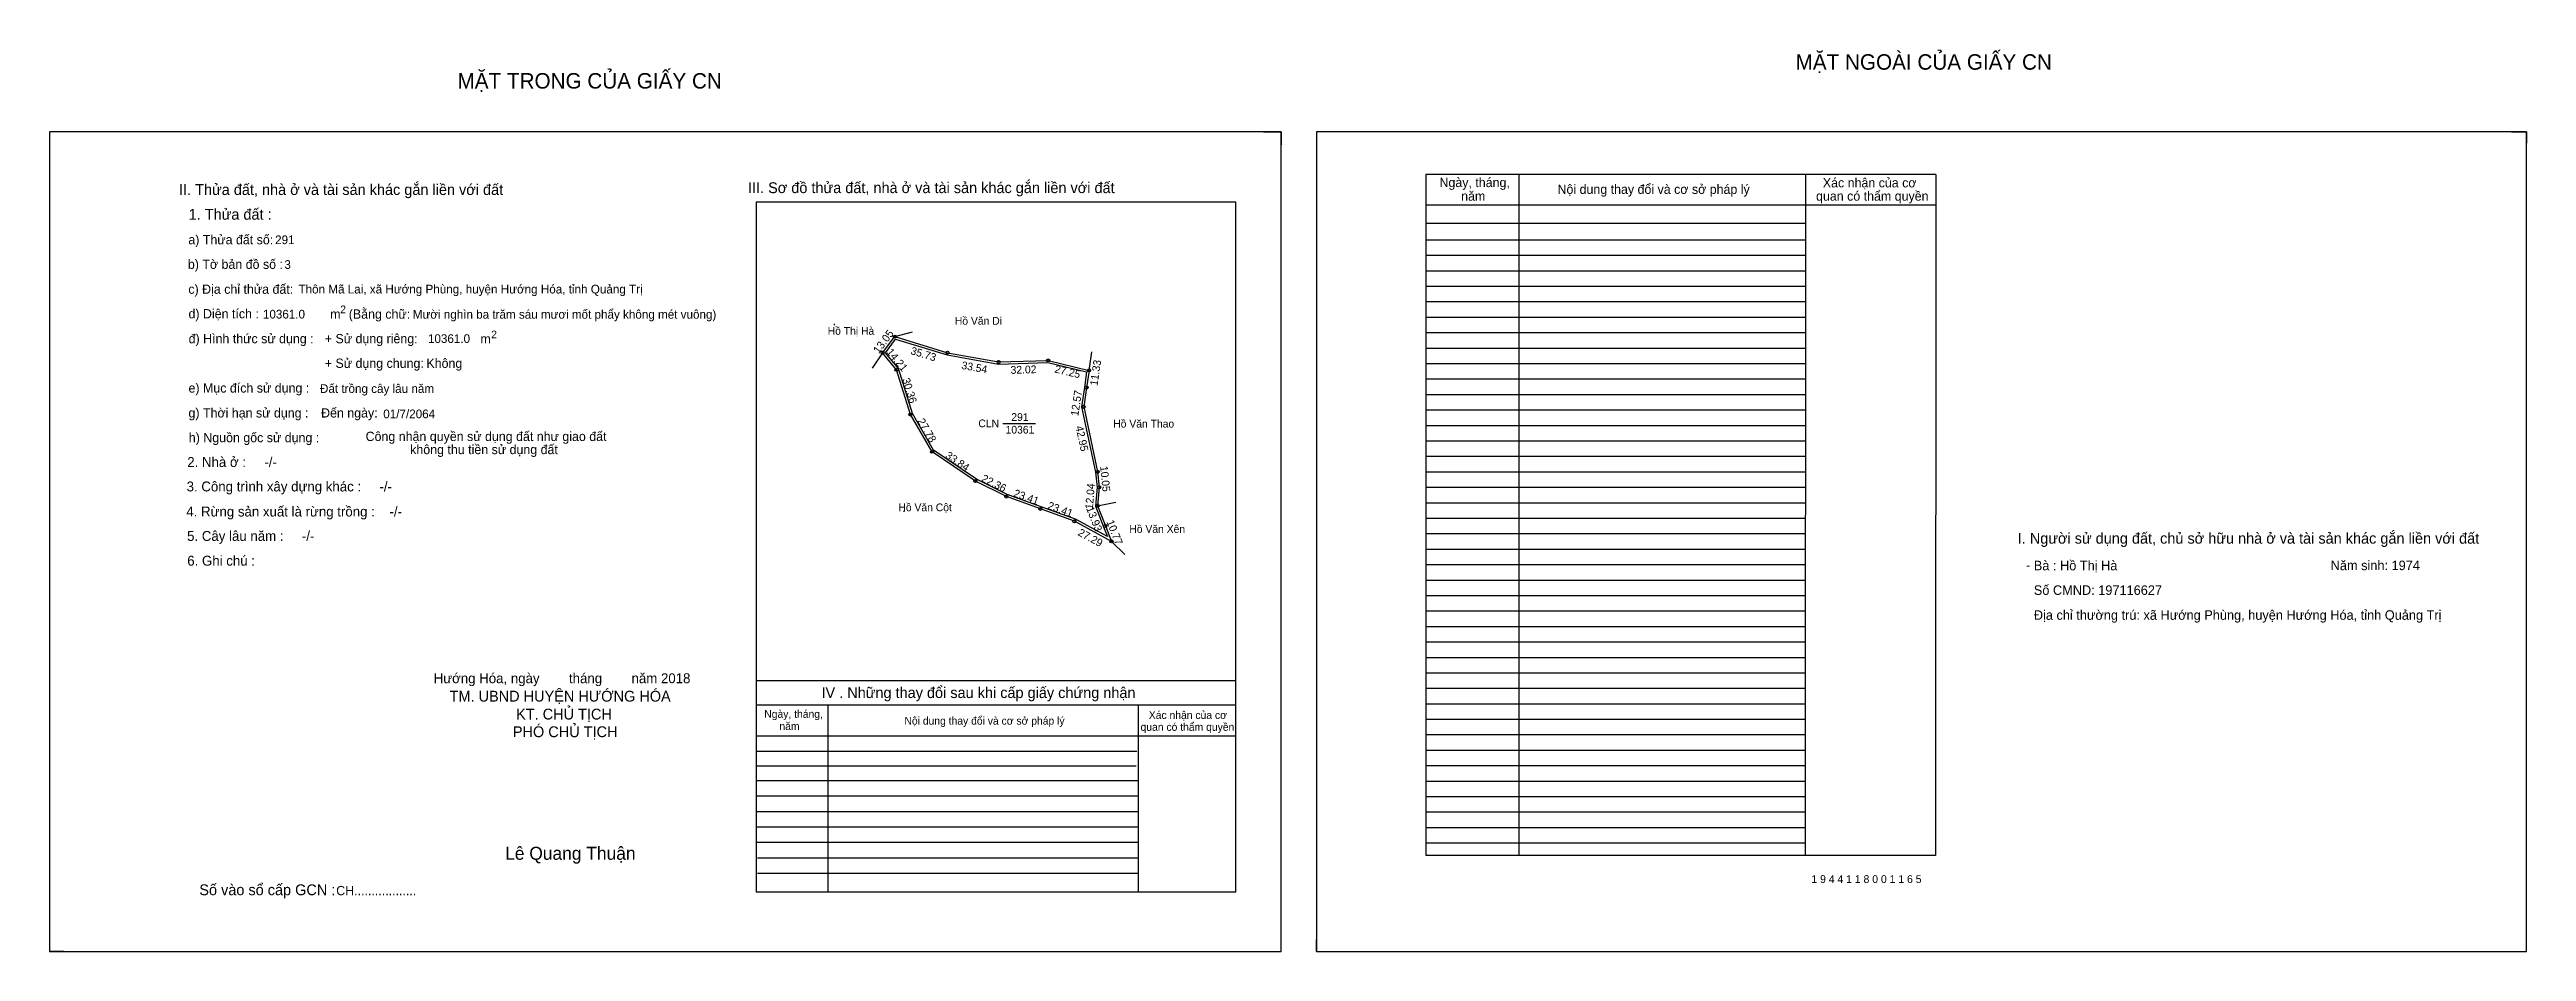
# Model space of a CAD drawing. Extents: x 531227 to 534738, y 1846879 to 1847551.
# Drawn here: x 533136 to 534738, y 1846968 to 1847551 of the extents above.
import ezdxf

# ---------------------------------------------------------------- set-up
doc = ezdxf.new("R2010")
doc.units = 0
for name, color, linetype in [('Default', 7, 'Continuous'), ('Level 10', 7, 'Continuous'), ('Level 11', 7, 'Continuous'), ('Level 13', 7, 'Continuous'), ('Level 27', 7, 'Continuous'), ('Level 30', 7, 'Continuous'), ('Level 36', 7, 'Continuous'), ('Level 49', 7, 'Continuous'), ('Level 55', 7, 'Continuous'), ('Level 6', 7, 'Continuous'), ('Level 60', 7, 'Continuous'), ('Level 7', 7, 'Continuous'), ('Level 8', 7, 'Continuous'), ('Level 9', 7, 'Continuous')]:
    doc.layers.add(name, color=color, linetype=linetype)

msp = doc.modelspace()

# ---------------------------------------------------------------- linework, layer by layer
at = {"layer": 'Level 10'}
for p, q in [((533921.3, 1847497.8), (533932.6, 1847497.8)), ((533932.6, 1847497.8), (533932.6, 1847489.4)), ((534728.1, 1847497.8), (534737.7, 1847497.8)), ((534737.7, 1847497.8), (534737.7, 1847490.4)), ((533808.5, 1847343.6), (533806.8, 1847332.4)), ((533136.5, 1846975.6), (533136.5, 1846967.8)), ((533955.4, 1846967.8), (533955.4, 1846975.6)), ((533145.7, 1846967.8), (533136.5, 1846967.8)), ((533955.4, 1846967.8), (533962.5, 1846967.8))]:
    msp.add_line(p, q, dxfattribs=at)
for points in [[(533136.5, 1846967.8), (533932.6, 1846967.8), (533932.6, 1847497.8), (533136.5, 1847497.8)], [(533955.4, 1846967.8), (534737.7, 1846967.8), (534737.7, 1847497.8), (533955.4, 1847497.8)], [(533675, 1847355), (533682.8, 1847365.4), (533717, 1847355), (533750, 1847349), (533782, 1847350), (533808.5, 1847343.6), (533806.8, 1847332.4), (533805, 1847320), (533814, 1847278), (533815, 1847268), (533814, 1847256), (533819, 1847243), (533823, 1847233), (533799, 1847246), (533777, 1847254), (533755, 1847262), (533735, 1847272), (533707, 1847291), (533693, 1847315), (533684, 1847344)], [(533676.8, 1847355), (533683.4, 1847363.8), (533716.7, 1847353.6), (533749.9, 1847347.6), (533781.9, 1847348.6), (533806.9, 1847342.6), (533805.5, 1847332.6), (533803.6, 1847320), (533812.6, 1847277.8), (533813.6, 1847268), (533812.6, 1847255.8), (533817.7, 1847242.5), (533820.3, 1847236.1), (533799.6, 1847247.3), (533777.5, 1847255.3), (533755.6, 1847263.3), (533735.7, 1847273.2), (533708, 1847292), (533694.3, 1847315.6), (533685.3, 1847344.7)]]:
    msp.add_lwpolyline(points, close=True, dxfattribs=at)
at = {"layer": 'Level 11'}
for centre in [(533675, 1847355), (533675, 1847355), (533682.8, 1847365.4), (533717, 1847355), (533684, 1847344), (533750, 1847349), (533782, 1847350), (533808.5, 1847343.6), (533805, 1847320), (533806.8, 1847332.4), (533693, 1847315), (533707, 1847291), (533735, 1847272), (533814, 1847278), (533755, 1847262), (533814, 1847256), (533815, 1847268), (533777, 1847254), (533799, 1847246), (533819, 1847243), (533823, 1847233)]:
    msp.add_circle(centre, 1, dxfattribs=at)
at = {"layer": 'Level 27'}
for p, q in [((533675, 1847355), (533668.2, 1847345.1)), ((533682.8, 1847365.4), (533694.4, 1847368.5)), ((533808.5, 1847343.6), (533810.3, 1847355.5)), ((533814, 1847256), (533825.8, 1847258.3)), ((533823, 1847233), (533831.5, 1847224.5))]:
    msp.add_line(p, q, dxfattribs=at)
at = {"layer": 'Level 7'}
for p, q in [((534271.4, 1847427.8), (534026.2, 1847427.8)), ((534271.4, 1847417.8), (534026.2, 1847417.8)), ((534271.4, 1847407.8), (534026.2, 1847407.8)), ((534271.4, 1847397.8), (534026.2, 1847397.8)), ((534271.4, 1847387.8), (534026.2, 1847387.8)), ((534271.4, 1847377.8), (534026.2, 1847377.8)), ((534271.4, 1847367.8), (534026.2, 1847367.8)), ((534271.4, 1847357.8), (534026.2, 1847357.8)), ((534271.4, 1847347.8), (534026.2, 1847347.8)), ((534271.4, 1847337.8), (534026.2, 1847337.8)), ((534271.4, 1847327.8), (534026.2, 1847327.8)), ((534271.4, 1847317.8), (534026.2, 1847317.8)), ((534271.4, 1847307.8), (534026.2, 1847307.8)), ((534271.4, 1847297.8), (534026.2, 1847297.8)), ((534271.4, 1847287.8), (534026.2, 1847287.8)), ((534271.4, 1847277.8), (534026.2, 1847277.8)), ((534271.4, 1847267.8), (534026.2, 1847267.8)), ((534271.4, 1847257.8), (534026.2, 1847257.8)), ((534271.4, 1847247.8), (534026.2, 1847247.8)), ((534271.4, 1847237.8), (534026.2, 1847237.8)), ((534271.4, 1847227.8), (534026.2, 1847227.8)), ((534271.4, 1847217.8), (534026.2, 1847217.8)), ((534271.4, 1847207.8), (534026.2, 1847207.8)), ((534271.4, 1847197.8), (534026.2, 1847197.8)), ((534271.4, 1847187.8), (534026.2, 1847187.8)), ((534271.4, 1847177.8), (534026.2, 1847177.8)), ((534271.4, 1847167.8), (534026.2, 1847167.8)), ((534271.4, 1847157.8), (534026.2, 1847157.8)), ((534271.4, 1847147.8), (534026.2, 1847147.8)), ((534271.4, 1847137.8), (534026.2, 1847137.8)), ((534271.4, 1847127.8), (534026.2, 1847127.8)), ((534271.4, 1847117.8), (534026.2, 1847117.8)), ((533839.4, 1847097.1), (533593.3, 1847097.1)), ((534271.4, 1847107.8), (534026.2, 1847107.8)), ((534271.4, 1847097.8), (534026.2, 1847097.8)), ((533838.9, 1847087.7), (533593.3, 1847087.7)), ((534271.4, 1847087.8), (534026.2, 1847087.8)), ((533840.2, 1847078.2), (533593.3, 1847078.2)), ((533840.2, 1847068.2), (533593.3, 1847068.2)), ((534271.4, 1847077.8), (534026.2, 1847077.8)), ((534271.4, 1847067.8), (534026.2, 1847067.8)), ((533840.2, 1847058.2), (533593.3, 1847058.2)), ((534271.4, 1847057.8), (534026.2, 1847057.8)), ((533840.2, 1847048.2), (533593.3, 1847048.2)), ((533840.2, 1847038.2), (533593.3, 1847038.2)), ((534271.4, 1847047.8), (534026.2, 1847047.8)), ((534271.4, 1847037.8), (534026.2, 1847037.8)), ((533840.2, 1847028.2), (533594.1, 1847028.2)), ((533840.2, 1847018.2), (533594.1, 1847018.2))]:
    msp.add_line(p, q, dxfattribs=at)
at = {"layer": 'Level 8'}
for p, q in [((534355.8, 1847470.3), (534026.2, 1847470.3)), ((534026.2, 1847470.3), (534026.2, 1847029.8)), ((534086.2, 1847470.3), (534086.2, 1847029.8)), ((534271.6, 1847470.1), (534271.4, 1847029.8)), ((534355.8, 1847470.3), (534355.7, 1847029.8)), ((533903.3, 1847452.4), (533593.3, 1847452.4)), ((533593.3, 1847452.4), (533593.3, 1847006.4)), ((533903.3, 1847006.4), (533903.3, 1847452.4)), ((534355.8, 1847450.3), (534026.2, 1847450.3)), ((534271.4, 1847438.5), (534026.2, 1847438.5)), ((533903.3, 1847142.8), (533593.3, 1847142.8)), ((533903.3, 1847127.1), (533593.3, 1847127.1)), ((533639.5, 1847127.1), (533639.5, 1847006.4)), ((533840.2, 1847127.1), (533840.2, 1847006.4)), ((533903.3, 1847107.1), (533593.3, 1847107.1)), ((534355.7, 1847029.8), (534026.2, 1847029.8)), ((533593.3, 1847006.4), (533903.3, 1847006.4))]:
    msp.add_line(p, q, dxfattribs=at)
at = {"layer": 'Level 9'}
msp.add_line((533752.7, 1847309.3), (533773.8, 1847309.3), dxfattribs=at)

# ---------------------------------------------------------------- texts
at = {"layer": 'Default'}
for s, p in [('e) Mục đích sử dụng :', (533226.3, 1847329.2)), ('g) Thời hạn sử dụng :', (533226.3, 1847313.1)), ('Đến ngày:', (533312, 1847313.1)), ('Công nhận quyền sử dụng đất như giao đất', (533340.8, 1847297.9)), ('h) Nguồn gốc sử dụng :', (533226.5, 1847297.1)), ('không thu tiền sử dụng đất', (533369.6, 1847289.4))]:
    msp.add_text(s, height=6, dxfattribs=at).set_placement(p)
at = {"layer": 'Level 13'}
for s, p in [('CLN', (533736.9, 1847306.8)), ('10361', (533754.5, 1847302.7)), ('291', (533758.2, 1847310.9))]:
    msp.add_text(s, height=5, dxfattribs=at).set_placement(p)
at = {"layer": 'Level 30'}
msp.add_text('Hồ Thị Hà', height=5, dxfattribs=at).set_placement((533639.5, 1847366.6))
at = {"layer": 'Level 36'}
for p in [(533642.7, 1847372.8), (533687.7, 1847252)]:
    msp.add_text('.', height=6, dxfattribs=at).set_placement(p)
at = {"layer": 'Level 49'}
for s, rotation, p in [('13.05', 53.1301, (533672.5, 1847354)), ('14.21', 309.2894, (533677.2, 1847355.3)), ('35.73', 343.0105, (533692.7, 1847354.2)), ('30.36', 287.2415, (533687.6, 1847337.8)), ('33.54', 349.6952, (533725.7, 1847344.6)), ('32.02', 1.7899, (533757.8, 1847341.3)), ('27.25', 346.5043, (533785.9, 1847342.3)), ('11.33', 81.5767, (533813.9, 1847333.4)), ('12.57', 81.5797, (533801.5, 1847313.8)), ('27.78', 300.2564, (533697.3, 1847310.8)), ('42.95', 282.0948, (533799.7, 1847307.2)), ('33.84', 325.8403, (533715.1, 1847287.4)), ('22.36', 333.4349, (533738.4, 1847272.1)), ('10.05', 275.7106, (533815.6, 1847281.5)), ('23.41', 340.0169, (533759.2, 1847262.2)), ('23.41', 340.0169, (533781.2, 1847254.2)), ('12.04', 85.2364, (533810.9, 1847253.6)), ('27.29', 331.5571, (533800.8, 1847237.2)), ('13.93', 291.0375, (533806.5, 1847254.4)), ('10.77', 291.8014, (533819.6, 1847245.7))]:
    msp.add_text(s, height=5, rotation=rotation, dxfattribs=at).set_placement(p)
at = {"layer": 'Level 55'}
for s, height, p in [('20', 0.8, (533674.4, 1847355)), ('0', 0.22, (533674.9, 1847354.8)), ('0', 0.22, (533674.9, 1847354.8)), ('0', 0.22, (533674.9, 1847354.8)), ('289', 0.22, (533682.6, 1847365.2)), ('289', 0.22, (533682.6, 1847365.2)), ('1', 0.8, (533682.6, 1847365.4)), ('0', 0.22, (533682.8, 1847365.2)), ('0', 0.22, (533682.8, 1847365.2)), ('2', 0.8, (533716.7, 1847355)), ('289', 0.22, (533716.8, 1847354.8)), ('289', 0.22, (533716.8, 1847354.8)), ('19', 0.8, (533683.4, 1847344)), ('0', 0.22, (533683.9, 1847343.8)), ('3', 0.8, (533749.8, 1847349)), ('289', 0.22, (533749.8, 1847348.8)), ('289', 0.22, (533749.8, 1847348.8)), ('4', 0.8, (533781.7, 1847350)), ('289', 0.22, (533781.8, 1847349.8)), ('289', 0.22, (533781.8, 1847349.8)), ('5', 0.8, (533808.2, 1847343.6)), ('289', 0.22, (533808.3, 1847343.4)), ('290', 0.22, (533808.3, 1847343.4)), ('289', 0.22, (533808.3, 1847343.4)), ('7', 0.8, (533804.7, 1847320)), ('6', 0.8, (533806.6, 1847332.4)), ('290', 0.22, (533806.6, 1847332.2)), ('18', 0.8, (533692.4, 1847315)), ('0', 0.22, (533692.9, 1847314.8)), ('290', 0.22, (533804.8, 1847319.8)), ('17', 0.8, (533706.4, 1847291)), ('0', 0.22, (533706.9, 1847290.8)), ('16', 0.8, (533734.4, 1847272)), ('8', 0.8, (533813.7, 1847278)), ('290', 0.22, (533813.8, 1847277.8)), ('0', 0.22, (533734.9, 1847271.8)), ('15', 0.8, (533754.4, 1847262)), ('0', 0.22, (533754.9, 1847261.8)), ('10', 0.8, (533813.4, 1847256)), ('9', 0.8, (533814.7, 1847268)), ('290', 0.22, (533814.8, 1847267.8)), ('14', 0.8, (533776.4, 1847254)), ('0', 0.22, (533776.9, 1847253.8)), ('13', 0.8, (533798.5, 1847246)), ('0', 0.22, (533798.9, 1847245.8)), ('290', 0.22, (533813.8, 1847255.8)), ('292', 0.22, (533813.8, 1847255.8)), ('11', 0.8, (533818.5, 1847243)), ('292', 0.22, (533818.8, 1847242.8)), ('12', 0.8, (533822.4, 1847233)), ('292', 0.22, (533822.8, 1847232.8)), ('0', 0.22, (533822.9, 1847232.8))]:
    msp.add_text(s, height=height, dxfattribs=at).set_placement(p)
at = {"layer": 'Level 6'}
for s, height, p in [('291', 5.63, (533282.3, 1847425.2)), ('3', 5.63, (533288.3, 1847409.2)), ('Thôn Mã Lai, xã Hướng Phùng, huyện Hướng Hóa, tỉnh Quảng Trị', 5.64, (533297.4, 1847393.3)), ('10361.0', 5.63, (533274.4, 1847377.1)), ('Mười nghìn ba trăm sáu mươi mốt phẩy không mét vuông)', 5.632, (533371.3, 1847377)), ('10361.0', 5.63, (533381.1, 1847361.3)), ('Đất trồng cây lâu năm', 5.64, (533311.3, 1847329)), ('01/7/2064', 5.64, (533352.2, 1847312.6)), ('Bà : Hồ Thị Hà', 6.16, (534419.2, 1847214.3)), ('Năm sinh: 1974', 6.16, (534611.1, 1847214.4)), ('Số CMND: 197116627', 6.16, (534419.2, 1847198.4)), ('Địa chỉ thường trú: xã Hướng Phùng, huyện Hướng Hóa, tỉnh Quảng Trị', 6.16, (534419.2, 1847182.3)), ('1 9 4 4 1 1 8 0 0 1 1 6 5', 5.04, (534275.4, 1847012.1))]:
    msp.add_text(s, height=height, dxfattribs=at).set_placement(p)
at = {"layer": 'Level 60'}
for s, p in [('Hồ Văn Di', (533721.7, 1847373.1)), ('Hồ Văn Thao', (533824.1, 1847306.6)), ('Hồ Văn Cột', (533685.2, 1847252.5)), ('Hồ Văn Xên', (533834.5, 1847238.5))]:
    msp.add_text(s, height=5, dxfattribs=at).set_placement(p)
at = {"layer": 'Level 7'}
for s, height, p in [('MẶT NGOÀI CỦA GIẤY CN', 10, (534265.2, 1847538)), ('MẶT TRONG CỦA GIẤY CN', 10, (533400.2, 1847525.8)), ('II. Thửa đất, nhà ở và tài sản khác gắn liền với đất', 7, (533220.2, 1847457)), ('III. Sơ đồ thửa đất, nhà ở và tài sản khác gắn liền với đất', 7, (533588, 1847458.2)), ('Ngày, tháng,', 6, (534035, 1847462.1)), ('Nội dung thay đổi và cơ sở pháp lý', 6, (534111.3, 1847457.7)), ('Xác nhận của cơ', 6, (534282.8, 1847461.9)), ('1. Thửa đất :', 7, (533226.4, 1847441)), ('năm', 6, (534049, 1847453.3)), (' quan có thẩm quyền', 6, (534276.2, 1847453.3)), ('a) Thửa đất số:', 6, (533226.2, 1847425.1)), ('b) Tờ bản đồ số :', 6, (533225.9, 1847409.2)), ('c) Địa chỉ thửa đất:', 6, (533226.2, 1847393.1)), ('2', 5, (533324.4, 1847380.5)), ('(Bằng chữ:', 6, (533329.9, 1847377)), ('d) Diện tích :', 6, (533226.3, 1847377.2)), ('m', 6, (533317.9, 1847377)), ('2', 5, (533422, 1847364.3)), ('đ) Hình thức sử dụng :', 6, (533226.4, 1847361.1)), ('+ Sử dụng riêng:', 6, (533314.4, 1847361.1)), ('m', 6, (533415, 1847361)), ('+ Sử dụng chung:', 6, (533314.4, 1847345.2)), ('Không', 6, (533380.1, 1847345.2)), ('2. Nhà ở :     -/-', 6.4, (533225.5, 1847281.1)), ('3. Công trình xây dựng khác :     -/-', 6.4, (533225.1, 1847265.3)), ('4. Rừng sản xuất là rừng trồng :    -/-', 6.4, (533224.9, 1847249.1)), ('5. Cây lâu năm :     -/-', 6.4, (533225.4, 1847233.3)), ('I. Người sử dụng đất, chủ sở hữu nhà ở và tài sản khác gắn liền với đất', 7, (534408.8, 1847231.5)), ('6. Ghi chú :', 6.4, (533225.5, 1847217.3)), ('-', 6.4, (534414.1, 1847214.5)), ('Hướng Hóa, ngày        tháng        năm 2018', 6.4, (533384.8, 1847141.3)), ('TM. UBND HUYỆN HƯỚNG HÓA', 7, (533395.1, 1847129.4)), ('IV . Những thay đổi sau khi cấp giấy chứng nhận', 7, (533635.5, 1847131.7)), ('PHÓ CHỦ TỊCH', 7, (533436, 1847106.4)), ('KT. CHỦ TỊCH', 7, (533438.1, 1847117.8)), ('Ngày, tháng,', 5, (533598.5, 1847118.9)), ('năm', 5, (533608.3, 1847111)), ('Nội dung thay đổi và cơ sở pháp lý', 5, (533689.1, 1847114.5)), (' quan có thẩm quyền', 5, (533839.9, 1847110.5)), ('Xác nhận của cơ', 5, (533847.1, 1847118.2)), ('Lê Quang Thuận', 8.4, (533431, 1847027.1)), ('Số vào sổ cấp GCN :', 7, (533233.3, 1847004.2)), ('CH..................', 6, (533321.8, 1847004.2))]:
    msp.add_text(s, height=height, dxfattribs=at).set_placement(p)

doc.saveas('drawing.dxf')
